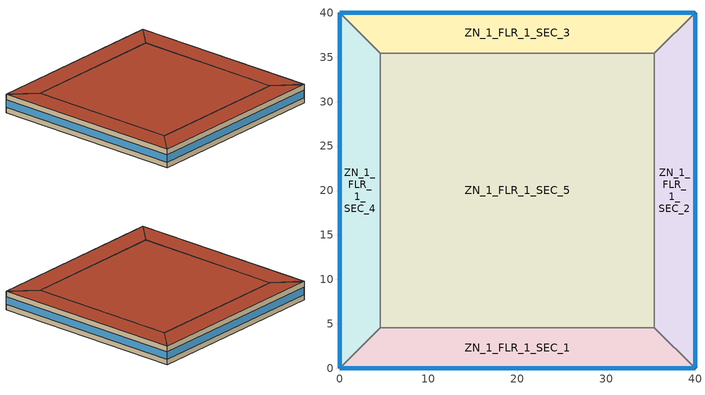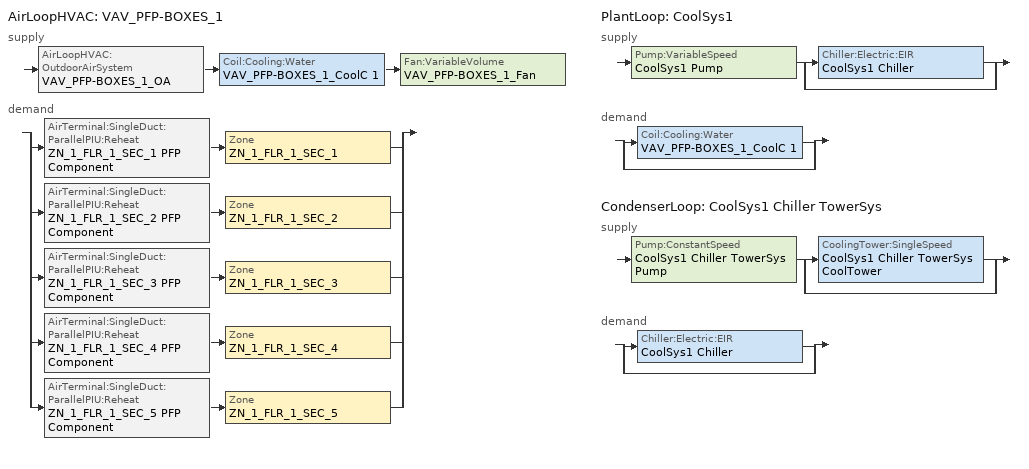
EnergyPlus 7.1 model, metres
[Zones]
ZN_1_FLR_1_SEC_1
 floor ground (Unheated - 8in Slab with Carpet_Ext-slab): 4.57,4.57 35.43,4.57 40,0 0,0 z0
 wall outside (Mass_NR_Ext-wall): 0,0 40,0 z0:3.8
 wall to ZN_1_FLR_1_SEC_2 (Standard_Int-Wall): 40,0 35.43,4.57 z0:3.8
 wall to ZN_1_FLR_1_SEC_5 (Standard_Int-Wall): 35.43,4.57 4.57,4.57 z0:3.8
 wall to ZN_1_FLR_1_SEC_4 (Standard_Int-Wall): 4.57,4.57 0,0 z0:3.8
 window (std_window_UValue_6.809_SHGC_0.25_VT_0.25): 0.05,0 39.95,0 z1.1:2.62
 roof outside (IEAD_R-15 ci_Roof): 0,0 40,0 35.43,4.57 4.57,4.57 z3.8
ZN_1_FLR_1_SEC_2
 floor ground (Unheated - 8in Slab with Carpet_Ext-slab): 35.43,4.57 35.43,35.43 40,40 40,0 z0
 wall outside (Mass_NR_Ext-wall): 40,0 40,40 z0:3.8
 wall to ZN_1_FLR_1_SEC_3 (Standard_Int-Wall): 40,40 35.43,35.43 z0:3.8
 wall to ZN_1_FLR_1_SEC_5 (Standard_Int-Wall): 35.43,35.43 35.43,4.57 z0:3.8
 window (std_window_UValue_6.809_SHGC_0.25_VT_0.25_east): 40,0.05 40,39.95 z1.1:2.62
 roof outside (IEAD_R-15 ci_Roof): 40,0 40,40 35.43,35.43 35.43,4.57 z3.8
ZN_1_FLR_1_SEC_3
 floor ground (Unheated - 8in Slab with Carpet_Ext-slab): 0,40 40,40 35.43,35.43 4.57,35.43 z0
 wall outside (Mass_NR_Ext-wall): 40,40 0,40 z0:3.8
 wall to ZN_1_FLR_1_SEC_5 (Standard_Int-Wall): 4.57,35.43 35.43,35.43 z0:3.8
 wall to ZN_1_FLR_1_SEC_4 (Standard_Int-Wall): 0,40 4.57,35.43 z0:3.8
 window (std_window_UValue_6.809_SHGC_0.25_VT_0.25_north): 39.95,40 0.05,40 z1.1:2.62
 roof outside (IEAD_R-15 ci_Roof): 4.57,35.43 35.43,35.43 40,40 0,40 z3.8
ZN_1_FLR_1_SEC_4
 floor ground (Unheated - 8in Slab with Carpet_Ext-slab): 0,40 4.57,35.43 4.57,4.57 0,0 z0
 wall outside (Mass_NR_Ext-wall): 0,40 0,0 z0:3.8
 wall to ZN_1_FLR_1_SEC_5 (Standard_Int-Wall): 4.57,4.57 4.57,35.43 z0:3.8
 window (std_window_UValue_6.809_SHGC_0.25_VT_0.25_west): 0,39.95 0,0.05 z1.1:2.62
 roof outside (IEAD_R-15 ci_Roof): 0,0 4.57,4.57 4.57,35.43 0,40 z3.8
ZN_1_FLR_1_SEC_5
 floor ground (Unheated - 8in Slab with Carpet_Ext-slab): 4.57,35.43 35.43,35.43 35.43,4.57 4.57,4.57 z0
 roof outside (IEAD_R-15 ci_Roof): 4.57,4.57 35.43,4.57 35.43,35.43 4.57,35.43 z3.8
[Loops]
AirLoopHVAC 'VAV_PFP-BOXES_1'
 supply: AirLoopHVAC:OutdoorAirSystem 'VAV_PFP-BOXES_1_OA' > Coil:Cooling:Water 'VAV_PFP-BOXES_1_CoolC 1' > Fan:VariableVolume 'VAV_PFP-BOXES_1_Fan'
 demand: split
  | AirTerminal:SingleDuct:ParallelPIU:Reheat 'ZN_1_FLR_1_SEC_1 PFP Component' > Zone 'ZN_1_FLR_1_SEC_1'
  | AirTerminal:SingleDuct:ParallelPIU:Reheat 'ZN_1_FLR_1_SEC_2 PFP Component' > Zone 'ZN_1_FLR_1_SEC_2'
  | AirTerminal:SingleDuct:ParallelPIU:Reheat 'ZN_1_FLR_1_SEC_3 PFP Component' > Zone 'ZN_1_FLR_1_SEC_3'
  | AirTerminal:SingleDuct:ParallelPIU:Reheat 'ZN_1_FLR_1_SEC_4 PFP Component' > Zone 'ZN_1_FLR_1_SEC_4'
  | AirTerminal:SingleDuct:ParallelPIU:Reheat 'ZN_1_FLR_1_SEC_5 PFP Component' > Zone 'ZN_1_FLR_1_SEC_5'
PlantLoop 'CoolSys1'
 supply: Pump:VariableSpeed 'CoolSys1 Pump' > split
  | Chiller:Electric:EIR 'CoolSys1 Chiller'
  | bypass
 demand: split
  | Coil:Cooling:Water 'VAV_PFP-BOXES_1_CoolC 1'
  | bypass
CondenserLoop 'CoolSys1 Chiller TowerSys'
 supply: Pump:ConstantSpeed 'CoolSys1 Chiller TowerSys Pump' > split
  | CoolingTower:SingleSpeed 'CoolSys1 Chiller TowerSys CoolTower'
  | bypass
 demand: split
  | Chiller:Electric:EIR 'CoolSys1 Chiller'
  | bypass
[Building]
system8: North Axis {deg}=0; Terrain=City; Loads Convergence Tolerance Value=0.04; Temperature Convergence Tolerance Value {deltaC}=0.2; Solar Distribution=FullInteriorAndExterior; Maximum Number of Warmup Days=25; Minimum Number of Warmup Days=6
[SizingPeriod:WeatherFileDays] Begin Month=1; Begin Day of Month=1; End Month=12; End Day of Month=31; Use Weather File Daylight Saving Period=No; Use Weather File Rain and Snow Indicators=No
Name | Day of Week for Start Day
SummerDesignPeriod | SummerDesignDay
WinterDesignPeriod | WinterDesignDay
[Site:GroundTemperature:BuildingSurface]
25, 25, 25, 25, 25, 25, 25, 25, 25, 25, 25, 25
[Material] Thermal Absorptance=0.9
Name | Roughness | Thickness {m} | Conductivity {W/m-K} | Density {kg/m3} | Specific Heat {J/kg-K} | Solar Absorptance | Visible Absorptance
Roof Membrane | VeryRough | 0.0095 | 0.16 | 1121.29 | 1460 | 0.7 | 0.7
Roof Insulation | MediumRough | 0.05 | 0.049 | 265 | 836.8 | 0.7 | 0.7
Metal Decking | MediumSmooth | 0.0015 | 45.006 | 7680 | 418.4 | 0.7 | 0.3
GP01 1/2 GYPSUM | Smooth | 0.0127 | 0.16 | 800 | 1090 | 0.7 | 0.5
1IN Stucco | Smooth | 0.0253 | 0.6918 | 1858 | 837 | 0.92 | 0.92
8IN Concrete HW | MediumRough | 0.2033 | 1.7296 | 2243 | 837 | 0.65 | 0.65
1/2IN Gypsum | Smooth | 0.0127 | 0.16 | 784.9 | 830 | 0.92 | 0.92
MAT-CC05 8 HW CONCRETE | Rough | 0.2032 | 1.311 | 2240 | 836.8 | 0.7 | 0.7
Std Wood 6inch | MediumSmooth | 0.15 | 0.12 | 540 | 1210 | 0.7 | 0.7
Wall Insulation | MediumRough | 0.05 | 0.045 | 265 | 836.8 | 0.7 | 0.7
[Material:NoMass]
CP02 CARPET PAD: Roughness=VeryRough; Thermal Resistance {m2-K/W}=0.2165; Thermal Absorptance=0.9; Solar Absorptance=0.7; Visible Absorptance=0.8
[WindowMaterial:Glazing]
Theoretical Glass [167]: Optical Data Type=SpectralAverage; Thickness {m}=0.003; Solar Transmittance at Normal Incidence=0.2374; Front Side Solar Reflectance at Normal Incidence=0.7126; Back Side Solar Reflectance at Normal Incidence=0.7126; Visible Transmittance at Normal Incidence=0.2512; Front Side Visible Reflectance at Normal Incidence=0.6988; Back Side Visible Reflectance at Normal Incidence=0.6988; Infrared Transmittance at Normal Incidence=0; Front Side Infrared Hemispherical Emissivity=0.985; Back Side Infrared Hemispherical Emissivity=0.985; Conductivity {W/m-K}=2.1073; Dirt Correction Factor for Solar and Visible Transmittance=1; Solar Diffusing=No
[Construction]
InteriorFurnishings: Std Wood 6inch
std_window_UValue_6.809_SHGC_0.25_VT_0.25; std_window_UValue_6.809_SHGC_0.25_VT_0.25_east; std_window_UValue_6.809_SHGC_0.25_VT_0.25_north; std_window_UValue_6.809_SHGC_0.25_VT_0.25_west: Theoretical Glass [167]
IEAD_R-15 ci_Roof: Roof Membrane, Roof Insulation, Metal Decking
Standard_Int-Wall: GP01 1/2 GYPSUM, GP01 1/2 GYPSUM
Mass_NR_Ext-wall: 1IN Stucco, Wall Insulation, 8IN Concrete HW, 1/2IN Gypsum
Unheated - 8in Slab with Carpet_Ext-slab: MAT-CC05 8 HW CONCRETE, CP02 CARPET PAD
[Zone] Type=1; Multiplier=1; Ceiling Height {m}=3.8; Floor Area {m2}=AutoCalculate; Part of Total Floor Area=Yes
Name | Volume {m3}
ZN_1_FLR_1_SEC_1; ZN_1_FLR_1_SEC_2; ZN_1_FLR_1_SEC_3; ZN_1_FLR_1_SEC_4 | 615.2774
ZN_1_FLR_1_SEC_5 | 3618.89
[InternalMass] Construction=InteriorFurnishings
Name | Zone | Surface Area {m2}
ZN_1_FLR_1_SEC_1 Internal Mass | ZN_1_FLR_1_SEC_1 | 323.8302
ZN_1_FLR_1_SEC_2 Internal Mass | ZN_1_FLR_1_SEC_2 | 323.8302
ZN_1_FLR_1_SEC_3 Internal Mass | ZN_1_FLR_1_SEC_3 | 323.8302
ZN_1_FLR_1_SEC_4 Internal Mass | ZN_1_FLR_1_SEC_4 | 323.8302
ZN_1_FLR_1_SEC_5 Internal Mass | ZN_1_FLR_1_SEC_5 | 1904.68
[People] Number of People Schedule=BLDG_OCC_SCH; Number of People Calculation Method=Area/Person; Zone Floor Area per Person {m2/person}=9.29; Fraction Radiant=0.3; Sensible Heat Fraction=AUTOCALCULATE; Activity Level Schedule=ACTIVITY_SCH; Carbon Dioxide Generation Rate {m3/s-W}=3.82E-8; Enable ASHRAE 55 Comfort Warnings=No; Mean Radiant Temperature Calculation Type=ZoneAveraged; Work Efficiency Schedule=WORK_EFF_SCH; Clothing Insulation Schedule=CLOTHING_SCH; Air Velocity Schedule=AIR_VELO_SCH; Thermal Comfort Model 1 Type=FANGER
Name | Zone or ZoneList
ZN_1_FLR_1_SEC_1 People | ZN_1_FLR_1_SEC_1
ZN_1_FLR_1_SEC_2 People | ZN_1_FLR_1_SEC_2
ZN_1_FLR_1_SEC_3 People | ZN_1_FLR_1_SEC_3
ZN_1_FLR_1_SEC_4 People | ZN_1_FLR_1_SEC_4
ZN_1_FLR_1_SEC_5 People | ZN_1_FLR_1_SEC_5
[Lights] Schedule=BLDG_LIGHT_SCH; Design Level Calculation Method=Watts/Area; Watts per Zone Floor Area {W/m2}=10.76; Return Air Fraction=0; Fraction Radiant=0.7; Fraction Visible=0.2; Fraction Replaceable=1; Return Air Fraction Calculated from Plenum Temperature=No
Name | Zone or ZoneList
ZN_1_FLR_1_SEC_1_Lights | ZN_1_FLR_1_SEC_1
ZN_1_FLR_1_SEC_2_Lights | ZN_1_FLR_1_SEC_2
ZN_1_FLR_1_SEC_3_Lights | ZN_1_FLR_1_SEC_3
ZN_1_FLR_1_SEC_4_Lights | ZN_1_FLR_1_SEC_4
ZN_1_FLR_1_SEC_5_Lights | ZN_1_FLR_1_SEC_5
[ElectricEquipment] Schedule=BLDG_EQUIP_SCH; Design Level Calculation Method=Watts/Area; Watts per Zone Floor Area {W/m2}=16.14; Fraction Latent=0; Fraction Radiant=0.5; Fraction Lost=0
Name | Zone or ZoneList
ZN_1_FLR_1_SEC_1_PlugMisc_Equip | ZN_1_FLR_1_SEC_1
ZN_1_FLR_1_SEC_2_PlugMisc_Equip | ZN_1_FLR_1_SEC_2
ZN_1_FLR_1_SEC_3_PlugMisc_Equip | ZN_1_FLR_1_SEC_3
ZN_1_FLR_1_SEC_4_PlugMisc_Equip | ZN_1_FLR_1_SEC_4
ZN_1_FLR_1_SEC_5_PlugMisc_Equip | ZN_1_FLR_1_SEC_5
[ZoneInfiltration:DesignFlowRate] Schedule=INFIL_SCH; Design Flow Rate Calculation Method=Flow/Zone; Constant Term Coefficient=1; Temperature Term Coefficient=0; Velocity Term Coefficient=0; Velocity Squared Term Coefficient=0
Name | Zone or ZoneList | Design Flow Rate {m3/s}
ZN_1_FLR_1_SEC_1_Infiltration | ZN_1_FLR_1_SEC_1 | 0.0512731
ZN_1_FLR_1_SEC_2_Infiltration | ZN_1_FLR_1_SEC_2 | 0.0512731
ZN_1_FLR_1_SEC_3_Infiltration | ZN_1_FLR_1_SEC_3 | 0.0512731
ZN_1_FLR_1_SEC_4_Infiltration | ZN_1_FLR_1_SEC_4 | 0.0512731
ZN_1_FLR_1_SEC_5_Infiltration | ZN_1_FLR_1_SEC_5 | 0.301574
[DesignSpecification:OutdoorAir] Outdoor Air Method=Flow/Zone; Outdoor Air Flow per Person {m3/s-person}=0; Outdoor Air Flow per Zone Floor Area {m3/s-m2}=0; Outdoor Air Flow Air Changes per Hour {1/hr}=0
Name | Outdoor Air Flow per Zone {m3/s}
ZN_1_FLR_1_SEC_1 OA Design Spec; ZN_1_FLR_1_SEC_2 OA Design Spec; ZN_1_FLR_1_SEC_3 OA Design Spec; ZN_1_FLR_1_SEC_4 OA Design Spec | 0.0644017
ZN_1_FLR_1_SEC_5 OA Design Spec | 0.378793
[DesignSpecification:ZoneAirDistribution] Zone Air Distribution Effectiveness in Cooling Mode=1; Zone Air Distribution Effectiveness in Heating Mode=1; Zone Secondary Recirculation Fraction=0
ZN_1_FLR_1_SEC_1 Air Dist Design Spec; ZN_1_FLR_1_SEC_2 Air Dist Design Spec; ZN_1_FLR_1_SEC_3 Air Dist Design Spec; ZN_1_FLR_1_SEC_4 Air Dist Design Spec; ZN_1_FLR_1_SEC_5 Air Dist Design Spec
[Sizing:Zone] Zone Cooling Design Supply Air Temperature {C}=14; Zone Heating Design Supply Air Temperature {C}=40; Zone Cooling Design Supply Air Humidity Ratio {kgWater/kgDryAir}=0.0085; Zone Heating Design Supply Air Humidity Ratio {kgWater/kgDryAir}=0.008; Cooling Design Air Flow Method=DesignDay; Cooling Minimum Air Flow Fraction=0; Heating Design Air Flow Method=DesignDay; Heating Design Air Flow Rate {m3/s}=0
Name | Design Specification Outdoor Air Object | Design Specification Zone Air Distribution Object
ZN_1_FLR_1_SEC_1 | ZN_1_FLR_1_SEC_1 OA Design Spec | ZN_1_FLR_1_SEC_1 Air Dist Design Spec
ZN_1_FLR_1_SEC_2 | ZN_1_FLR_1_SEC_2 OA Design Spec | ZN_1_FLR_1_SEC_2 Air Dist Design Spec
ZN_1_FLR_1_SEC_3 | ZN_1_FLR_1_SEC_3 OA Design Spec | ZN_1_FLR_1_SEC_3 Air Dist Design Spec
ZN_1_FLR_1_SEC_4 | ZN_1_FLR_1_SEC_4 OA Design Spec | ZN_1_FLR_1_SEC_4 Air Dist Design Spec
ZN_1_FLR_1_SEC_5 | ZN_1_FLR_1_SEC_5 OA Design Spec | ZN_1_FLR_1_SEC_5 Air Dist Design Spec
[Sizing:System]
VAV_PFP-BOXES_1: Type of Load to Size On=Sensible; Design Outdoor Air Flow Rate {m3/s}=AUTOSIZE; Minimum System Air Flow Ratio=0.3; Preheat Design Temperature {C}=7; Preheat Design Humidity Ratio {kgWater/kgDryAir}=0.008; Precool Design Temperature {C}=12.8; Precool Design Humidity Ratio {kgWater/kgDryAir}=0.008; Central Cooling Design Supply Air Temperature {C}=12.8; Central Heating Design Supply Air Temperature {C}=16.7; Sizing Option=NonCoincident; 100% Outdoor Air in Cooling=No; 100% Outdoor Air in Heating=No; Central Cooling Design Supply Air Humidity Ratio {kgWater/kgDryAir}=0.0085; Central Heating Design Supply Air Humidity Ratio {kgWater/kgDryAir}=0.008; Cooling Design Air Flow Method=DesignDay; Cooling Design Air Flow Rate {m3/s}=0; Heating Design Air Flow Method=DesignDay; Heating Design Air Flow Rate {m3/s}=0; System Outdoor Air Method=VentilationRateProcedure; Zone Maximum Outdoor Air Fraction=1
[Sizing:Plant]
Name | Loop Type | Design Loop Exit Temperature {C} | Loop Design Temperature Difference {deltaC}
CoolSys1 | Cooling | 6.67 | 6.67
CoolSys1 Chiller TowerSys | CONDENSER | 29.4 | 5.6
[ZoneControl:Thermostat] Control Type Schedule=Dual Zone Control Type Sched
Name | Zone or ZoneList | Control 1
ZN_1_FLR_1_SEC_1 Thermostat | ZN_1_FLR_1_SEC_1 | ZN_1_FLR_1_SEC_1 DualSPSched
ZN_1_FLR_1_SEC_2 Thermostat | ZN_1_FLR_1_SEC_2 | ZN_1_FLR_1_SEC_2 DualSPSched
ZN_1_FLR_1_SEC_3 Thermostat | ZN_1_FLR_1_SEC_3 | ZN_1_FLR_1_SEC_3 DualSPSched
ZN_1_FLR_1_SEC_4 Thermostat | ZN_1_FLR_1_SEC_4 | ZN_1_FLR_1_SEC_4 DualSPSched
ZN_1_FLR_1_SEC_5 Thermostat | ZN_1_FLR_1_SEC_5 | ZN_1_FLR_1_SEC_5 DualSPSched
[ThermostatSetpoint:DualSetpoint] Heating Setpoint Temperature Schedule=HtgSetP_Sch; Cooling Setpoint Temperature Schedule=ClgSetP_Sch
ZN_1_FLR_1_SEC_1 DualSPSched; ZN_1_FLR_1_SEC_2 DualSPSched; ZN_1_FLR_1_SEC_3 DualSPSched; ZN_1_FLR_1_SEC_4 DualSPSched; ZN_1_FLR_1_SEC_5 DualSPSched
[AirTerminal:SingleDuct:ParallelPIU:Reheat] Availability Schedule=ALWAYS_ON; Maximum Primary Air Flow Rate {m3/s}=AUTOSIZE; Maximum Secondary Air Flow Rate {m3/s}=AUTOSIZE; Minimum Primary Air Flow Fraction=AUTOSIZE; Fan On Flow Fraction=AUTOSIZE; Maximum Hot Water or Steam Flow Rate {m3/s}=AUTOSIZE; Minimum Hot Water or Steam Flow Rate {m3/s}=0; Convergence Tolerance=0.0005
Name | Fan | Reheat Coil
ZN_1_FLR_1_SEC_1 PFP Component | ZN_1_FLR_1_SEC_1 PFP fan | ZN_1_FLR_1_SEC_1 PFP reheat coil
ZN_1_FLR_1_SEC_2 PFP Component | ZN_1_FLR_1_SEC_2 PFP fan | ZN_1_FLR_1_SEC_2 PFP reheat coil
ZN_1_FLR_1_SEC_3 PFP Component | ZN_1_FLR_1_SEC_3 PFP fan | ZN_1_FLR_1_SEC_3 PFP reheat coil
ZN_1_FLR_1_SEC_4 PFP Component | ZN_1_FLR_1_SEC_4 PFP fan | ZN_1_FLR_1_SEC_4 PFP reheat coil
ZN_1_FLR_1_SEC_5 PFP Component | ZN_1_FLR_1_SEC_5 PFP fan | ZN_1_FLR_1_SEC_5 PFP reheat coil
[Zone equipment]
ZN_1_FLR_1_SEC_1: ZN_1_FLR_1_SEC_1 PFP Component
ZN_1_FLR_1_SEC_2: ZN_1_FLR_1_SEC_2 PFP Component
ZN_1_FLR_1_SEC_3: ZN_1_FLR_1_SEC_3 PFP Component
ZN_1_FLR_1_SEC_4: ZN_1_FLR_1_SEC_4 PFP Component
ZN_1_FLR_1_SEC_5: ZN_1_FLR_1_SEC_5 PFP Component
[Fan:ConstantVolume] Availability Schedule=HVACOperationSchd; Fan Efficiency=0.6; Pressure Rise {Pa}=0.6; Maximum Flow Rate {m3/s}=AUTOSIZE; Motor Efficiency=0.9; Motor In Airstream Fraction=1
ZN_1_FLR_1_SEC_1 PFP fan; ZN_1_FLR_1_SEC_2 PFP fan; ZN_1_FLR_1_SEC_3 PFP fan; ZN_1_FLR_1_SEC_4 PFP fan; ZN_1_FLR_1_SEC_5 PFP fan
[Fan:VariableVolume]
VAV_PFP-BOXES_1_Fan: Availability Schedule=HVACOperationSchd; Fan Efficiency=0.6; Pressure Rise {Pa}=500; Maximum Flow Rate {m3/s}=AUTOSIZE; Fan Power Minimum Flow Rate Input Method=Fraction; Fan Power Minimum Flow Fraction=0.6; Motor Efficiency=0.9; Motor In Airstream Fraction=1; Fan Power Coefficient 1=0.0407599; Fan Power Coefficient 2=0.088045; Fan Power Coefficient 3=-0.0729261; Fan Power Coefficient 4=0.94374; Fan Power Coefficient 5=0
[Coil:Cooling:Water]
VAV_PFP-BOXES_1_CoolC 1: Availability Schedule=ALWAYS_ON; Design Water Flow Rate {m3/s}=AUTOSIZE; Design Air Flow Rate {m3/s}=AUTOSIZE; Design Inlet Water Temperature {C}=AUTOSIZE; Design Inlet Air Temperature {C}=AUTOSIZE; Design Outlet Air Temperature {C}=AUTOSIZE; Design Inlet Air Humidity Ratio {kgWater/kgDryAir}=AUTOSIZE; Design Outlet Air Humidity Ratio {kgWater/kgDryAir}=AUTOSIZE; Type of Analysis=SimpleAnalysis; Heat Exchanger Configuration=CrossFlow
[Coil:Heating:Electric] Availability Schedule=ALWAYS_ON; Efficiency=1; Nominal Capacity {W}=AUTOSIZE
ZN_1_FLR_1_SEC_1 PFP reheat coil; ZN_1_FLR_1_SEC_2 PFP reheat coil; ZN_1_FLR_1_SEC_3 PFP reheat coil; ZN_1_FLR_1_SEC_4 PFP reheat coil; ZN_1_FLR_1_SEC_5 PFP reheat coil
[Controller:WaterCoil]
VAV_PFP-BOXES_1_CoolC 1_Controller: Control Variable=Temperature; Action=Reverse; Actuator Variable=Flow; Maximum Actuated Flow {m3/s}=AUTOSIZE; Minimum Actuated Flow {m3/s}=0
[Controller:OutdoorAir]
VAV_PFP-BOXES_1_OA_Controller: Minimum Outdoor Air Flow Rate {m3/s}=AUTOSIZE; Maximum Outdoor Air Flow Rate {m3/s}=AUTOSIZE; Economizer Control Type=NoEconomizer; Economizer Control Action Type=ModulateFlow; Economizer Maximum Limit Dry-Bulb Temperature {C}=28; Economizer Maximum Limit Enthalpy {J/kg}=64000; Economizer Minimum Limit Dry-Bulb Temperature {C}=-100; Lockout Type=NoLockout; Minimum Limit Type=FixedMinimum; Minimum Outdoor Air Schedule=MinOA_Sched; High Humidity Control=No; Heat Recovery Bypass Control Type=BypassWhenOAFlowGreaterThanMinimum
[AirLoopHVAC]
VAV_PFP-BOXES_1: Design Supply Air Flow Rate {m3/s}=AUTOSIZE
[Pump:VariableSpeed]
CoolSys1 Pump: Rated Flow Rate {m3/s}=AUTOSIZE; Rated Pump Head {Pa}=179352; Rated Power Consumption {W}=AUTOSIZE; Motor Efficiency=0.96; Fraction of Motor Inefficiencies to Fluid Stream=0; Coefficient 1 of the Part Load Performance Curve=0; Coefficient 2 of the Part Load Performance Curve=1; Coefficient 3 of the Part Load Performance Curve=0; Coefficient 4 of the Part Load Performance Curve=0; Minimum Flow Rate {m3/s}=0; Pump Control Type=Intermittent
[Pump:ConstantSpeed]
CoolSys1 Chiller TowerSys Pump: Rated Flow Rate {m3/s}=AUTOSIZE; Rated Pump Head {Pa}=179352; Rated Power Consumption {W}=AUTOSIZE; Motor Efficiency=0.96; Fraction of Motor Inefficiencies to Fluid Stream=0; Pump Control Type=Intermittent
[Chiller:Electric:EIR]
CoolSys1 Chiller: Reference Capacity {W}=AUTOSIZE; Reference COP {W/W}=4.9; Reference Leaving Chilled Water Temperature {C}=6.67; Reference Entering Condenser Fluid Temperature {C}=29.4; Reference Chilled Water Flow Rate {m3/s}=AUTOSIZE; Reference Condenser Fluid Flow Rate {m3/s}=AUTOSIZE; Cooling Capacity Function of Temperature Curve=CoolSys1 Chiller ClgCapFuncTempCurve; Electric Input to Cooling Output Ratio Function of Temperature Curve=CoolSys1 Chiller EirFuncTempCurve; Electric Input to Cooling Output Ratio Function of Part Load Ratio Curve=CoolSys1 Chiller EirFuncPlrCurve; Minimum Part Load Ratio=0.15; Maximum Part Load Ratio=1; Optimum Part Load Ratio=1; Minimum Unloading Ratio=0.25; Condenser Type=WaterCooled; Condenser Fan Power Ratio {W/W}=0; Leaving Chilled Water Lower Temperature Limit {C}=2; Chiller Flow Mode=ConstantFlow; Design Heat Recovery Water Flow Rate {m3/s}=0; Sizing Factor=1
[CoolingTower:SingleSpeed]
CoolSys1 Chiller TowerSys CoolTower: Design Water Flow Rate {m3/s}=AUTOSIZE; Design Air Flow Rate {m3/s}=AUTOSIZE; Fan Power at Design Air Flow Rate {W}=AUTOSIZE; U-Factor Times Area Value at Design Air Flow Rate {W/K}=AUTOSIZE; Air Flow Rate in Free Convection Regime {m3/s}=AUTOSIZE; U-Factor Times Area Value at Free Convection Air Flow Rate {W/K}=AUTOSIZE; Performance Input Method=UFactorTimesAreaAndDesignWaterFlowRate; Basin Heater Capacity {W/K}=0; Basin Heater Setpoint Temperature {C}=2; Evaporation Loss Mode=SaturatedExit; Drift Loss Percent {percent}=0.008; Blowdown Calculation Mode=ConcentrationRatio; Blowdown Concentration Ratio=3; Capacity Control=FanCycling; Number of Cells=1; Cell Control=MinimalCell; Cell Minimum  Water Flow Rate Fraction=0.33; Cell Maximum Water Flow Rate Fraction=2.5; Sizing Factor=1
[PlantLoop]
CoolSys1: Fluid Type=Water; Plant Equipment Operation Scheme=CoolSys1 Loop Operation Scheme List; Maximum Loop Temperature {C}=98; Minimum Loop Temperature {C}=1; Maximum Loop Flow Rate {m3/s}=AUTOSIZE; Minimum Loop Flow Rate {m3/s}=0; Plant Loop Volume {m3}=AUTOSIZE; Load Distribution Scheme=Optimal
[CondenserLoop]
CoolSys1 Chiller TowerSys: Fluid Type=Water; Condenser Equipment Operation Scheme=CoolSys1 Chiller TowerSys Loop Operation Scheme List; Maximum Loop Temperature {C}=80; Minimum Loop Temperature {C}=5; Maximum Loop Flow Rate {m3/s}=AUTOSIZE; Minimum Loop Flow Rate {m3/s}=0; Condenser Loop Volume {m3}=AUTOSIZE; Load Distribution Scheme=Sequential
[PlantEquipmentList]
CoolSys1 Equipment List: CoolSys1 Chiller
[CondenserEquipmentList]
CoolSys1 Chiller TowerSys Equipment List: CoolSys1 Chiller TowerSys CoolTower
[PlantEquipmentOperation:CoolingLoad] Load Range 1 Lower Limit {W}=0
Name | Load Range 1 Upper Limit {W} | Range 1 Equipment List
CoolSys1 Operation Scheme | 100000000000000 | CoolSys1 Equipment List
CoolSys1 Chiller TowerSys Operation Scheme | 1000000000000 | CoolSys1 Chiller TowerSys Equipment List
[PlantEquipmentOperationSchemes]
CoolSys1 Loop Operation Scheme List: Control Scheme 1=CoolSys1 Operation Scheme; Control Scheme 1 Schedule=PlantOnSched
[CondenserEquipmentOperationSchemes]
CoolSys1 Chiller TowerSys Loop Operation Scheme List: Control Scheme 1=CoolSys1 Chiller TowerSys Operation Scheme; Control Scheme 1 Schedule=PlantOnSched
[AvailabilityManager:NightCycle]
VAV_PFP-BOXES_1 Availability Manager: Applicability Schedule=Always_On; Fan Schedule=HVACOperationSchd; Control Type=CycleOnAny; Thermostat Tolerance {deltaC}=1; Cycling Run Time {s}=1800
[SetpointManager:Scheduled]
CoolSys1 Loop Setpoint Manager: Control Variable=Temperature; Schedule=CW-Loop-Temp-Schedule; Setpoint Node or NodeList=CoolSys1 Supply Outlet Node
[SetpointManager:OutdoorAirReset]
VAV_PFP-BOXES_1 SAT Setpoint: Control Variable=Temperature; Setpoint at Outdoor Low Temperature {C}=15.5; Outdoor Low Temperature {C}=15.5; Setpoint at Outdoor High Temperature {C}=12.8; Outdoor High Temperature {C}=21; Setpoint Node or NodeList=VAV_PFP-BOXES_1 Supply Equipment Outlet Node
[SetpointManager:MixedAir] Control Variable=Temperature
Name | Setpoint Node or NodeList
VAV_PFP-BOXES_1_CoolC 1 SAT Manager | VAV_PFP-BOXES_1_CoolC 1-VAV_PFP-BOXES_1_FanNode
VAV_PFP-BOXES_1 OA Mixed Air Temp Manager | VAV_PFP-BOXES_1_OA-VAV_PFP-BOXES_1_CoolC 1Node
[SetpointManager:FollowOutdoorAirTemperature]
CoolSys1 Chiller TowerSys Condenser Control: Control Variable=Temperature; Reference Temperature Type=OutdoorAirWetBulb; Offset Temperature Difference {deltaC}=0; Maximum Setpoint Temperature {C}=80; Minimum Setpoint Temperature {C}=5; Setpoint Node or NodeList=CoolSys1 Chiller TowerSys Supply Outlet Node
[Schedule:Compact]
BLDG_LIGHT_SCH: Through: 12/31, For: Weekdays, Until: 08:00, 0, Until: 09:00, .05, Until: 11:00, .7, Until: 18:00, 0.9, Until: 19:00, .9, Until: 24:00, 0.05, For: SummerDesignDay, Until: 24:00, 1, For: Saturday, Until: 08:00, 0.01, Until: 12:00, 0.1, Until: 24:00, 0.01, For: WinterDesignDay, Until: 24:00, 0, For: Sunday Holidays AllOtherDays, Until: 24:00, 0.01
BLDG_EQUIP_SCH: Through: 12/31, For: Weekdays, Until: 08:00, .01, Until: 09:00, .05, Until: 11:00, .7, Until: 18:00, 0.9, Until: 19:00, .3, Until: 24:00, 0.05, For: SummerDesignDay, Until: 24:00, 1, For: Saturday, Until: 08:00, 0.01, Until: 12:00, 0.1, Until: 24:00, 0.01, For: WinterDesignDay, Until: 24:00, 0, For: Sunday Holidays AllOtherDays, Until: 24:00, 0.3
BLDG_OCC_SCH: Through: 12/31, For: Weekdays, Until: 08:00, .01, Until: 09:00, .1, Until: 11:00, .7, Until: 18:00, 0.9, Until: 19:00, .3, Until: 24:00, 0.05, For: SummerDesignDay, Until: 06:00, 0, Until: 20:00, 1, Until: 24:00, 0.05, For: Saturday, Until: 08:00, 0.01, Until: 12:00, 0.1, Until: 24:00, 0.01, For: WinterDesignDay, Until: 24:00, 0, For: Sunday Holidays AllOtherDays, Until: 06:00, 0, Until: 18:00, 0, Until: 24:00, 0
INFIL_SCH: Through: 12/31, For: Weekdays SummerDesignDay, Until: 08:00, 1, Until: 19:00, 0, Until: 24:00, 1, For: Saturday WinterDesignDay, Until: 06:00, 1, Until: 18:00, 0, Until: 24:00, 1, For: Sunday Holidays AllOtherDays, Until: 24:00, 1
ALWAYS_ON; PlantOnSched; MinOA_Sched: Through: 12/31, For: AllDays, Until: 24:00, 1
HVACOperationSchd: Through: 12/31, For: Weekdays SummerDesignDay, Until: 08:00, 0, Until: 19:00, 1, Until: 24:00, 0, For: Saturday WinterDesignDay, Until: 08:00, 0, Until: 18:00, 1, Until: 24:00, 0, For: Sunday Holidays AllOtherDays, Until: 24:00, 0
HTGSETP_SCH: Through: 12/31, For: Weekdays, Until: 08:00, 4, Until: 19:00, 21, Until: 24:00, 4, For SummerDesignDay, Until: 24:00, 4, For: Saturday, Until: 08:00, 4, Until: 14:00, 21, Until: 24:00, 4, For: WinterDesignDay, Until: 24:00, 21, For: Sunday Holidays AllOtherDays, Until: 24:00, 4
CLGSETP_SCH: Through: 12/31, For: Weekdays SummerDesignDay, Until: 8:00, 40, Until: 9:00, 24, Until: 19:00, 24, Until: 24:00, 40, For: Saturday, Until: 08:00, 40, Until: 14:00, 24, Until: 24:00, 40, For WinterDesignDay, Until: 24:00, 40, For: Sunday Holidays AllOtherDays, Until: 24:00, 40
Dual Zone Control Type Sched: Through: 12/31, For: AllDays, Until: 24:00, 4
CW-Loop-Temp-Schedule: Through: 12/31, For: AllDays, Until: 24:00, 6.7
ACTIVITY_SCH: Through: 12/31, For: AllDays, Until: 24:00, 120
WORK_EFF_SCH: Through: 12/31, For: AllDays, Until: 24:00, 0
AIR_VELO_SCH: Through: 12/31, For: AllDays, Until: 24:00, 0.2
CLOTHING_SCH: Through: 04/30, For: AllDays, Until: 24:00, 1, Through: 09/30, For: AllDays, Until: 24:00, 0.5, Through: 12/31, For: AllDays, Until: 24:00, 1
[Curve:Quadratic]
CoolSys1 Chiller EirFuncPlrCurve: Coefficient1 Constant=0.222903; Coefficient2 x=0.313387; Coefficient3 x**2=0.46371; Minimum Value of x=0; Maximum Value of x=1
[Curve:Biquadratic] Minimum Value of x=5; Maximum Value of x=10; Minimum Value of y=24; Maximum Value of y=35
Name | Coefficient1 Constant | Coefficient2 x | Coefficient3 x**2 | Coefficient4 y | Coefficient5 y**2 | Coefficient6 x*y
CoolSys1 Chiller ClgCapFuncTempCurve | 0.257896 | 0.0389016 | -0.00021708 | 0.0468684 | -0.00094284 | -0.00034344
CoolSys1 Chiller EirFuncTempCurve | 0.933884 | -0.058212 | 0.00450036 | 0.00243 | 0.000486 | -0.001215
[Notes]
Building Description
Start SimMetaData
WeatherFileName=USA_FL_Miami_TMY2.epw
RoofConstruction=Insulation Entirely Above Deck
ExtWallConstruction=Mass
End SimMetaData
Start WebInterface Parameters
APPENDIX_G_TYPES=9
AVERAGE_INFILTRATION_RATE_INPUT=SmartDefault
BUILDING_DESCRIPTION=system8
BUILDING_FENESTRATION_INPUT=SmartDefault
BUILDING_TYPE=Office/Professional
CELL_EFFICIENCY=10.0
CITY=MIAMI
CONTROL_TYPE=Stepped
COOLING_COP_INPUT=SmartDefault
COUNTRY=USA
COVERAGE_SURFACES=Roof Only
DAYLIGHTING_ILLUMINANCE_SETPOINT=398
ELECTRICAL_PLUG_INTENSITY_INPUT=SmartDefault
EXTERIOR_LIGHTING_INPUT=SmartDefault
FAN_STATIC_PRESSURE_INPUT=SmartDefault
FLOOR_TO_FLOOR_HEIGHT=3.80
GAS_APPLIANCE_INTENSITY_INPUT=SmartDefault
GEOCHG=false
GEOMETRY_CONFIGURATION=1
HEATING_COP_INPUT=SmartDefault
HEATING_EFFICIENCY_INPUT=SmartDefault
HVAC_TYPE=1
IDF_UPLOAD=0
INSTALLATION_TYPE=1
INSTALLATION_TYPE_CAPACITY=0.00
INSTALLATION_TYPE_PERCENT=5
INVERTER_EFFICIENCY=89
LIGHT_INTENSITY_INPUT=SmartDefault
MODEL=Detailed
MOTORIZED_DAMPER=0
NUMBER_OF_FLOORS=1
NUMBER_OF_STEPS=3
OUTSIDE_AIR_VENTILATION_PER_AREA_INPUT=SmartDefault
OUTSIDE_AIR_VENTILATION_PER_PERSON_INPUT=SmartDefault
PEOPLE_DENSITY_INPUT=SmartDefault
ROOF_TYPE=Insulation Entirely above Deck
ROOF_TYPE_INPUT=CUSTOM
STORAGE_SET_POINT=60
STORAGE_SET_POINT_TEMP=80
STORAGE_SET_POINT_TYPE=Natural Gas
TARGETED_STANDARD=ASHRAE 90.1-2007
TOTAL_FAN_EFFICIENCY_INPUT=SmartDefault
WALL_TYPE=Mass
WALL_TYPE_INPUT=CUSTOM
WATER_USE=0.0000
WATER_USE_PER=per hour
WATER_USE_TEMP=40
WEATHER_FILE=USA_FL_Miami_TMY2.epw
WEATHER_FILE_KEY=USA_FL_MIAMI
ZONE_LAYOUT=1
ZONE_TERMINAL_FAN_STATIC_PRESSURE_INPUT=SmartDefault
End WebInterface Parameters
Number of Zones: 5
